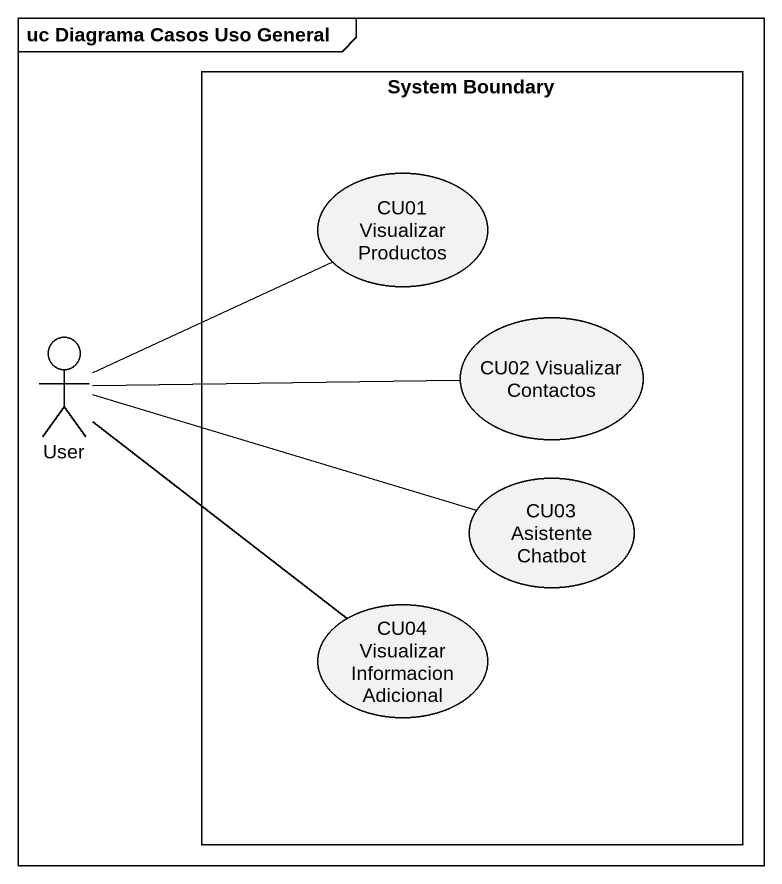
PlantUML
@startuml
mainframe uc Diagrama Casos Uso General
rectangle "System Boundary" as System_Boundary {
  usecase "CU01 Visualizar Productos" as CU01_Visualizar_Productos
  usecase "CU02 Visualizar Contactos" as CU02_Visualizar_Contactos
  usecase "CU03 Asistente Chatbot" as CU03_Asistente_Chatbot
  usecase "CU04 Visualizar Informacion Adicional" as CU04_Visualizar_Informacion
}
actor User
User -right- CU01_Visualizar_Productos
User -right- CU02_Visualizar_Contactos
User -right- CU03_Asistente_Chatbot
User -- CU04_Visualizar_Informacion
@enduml
